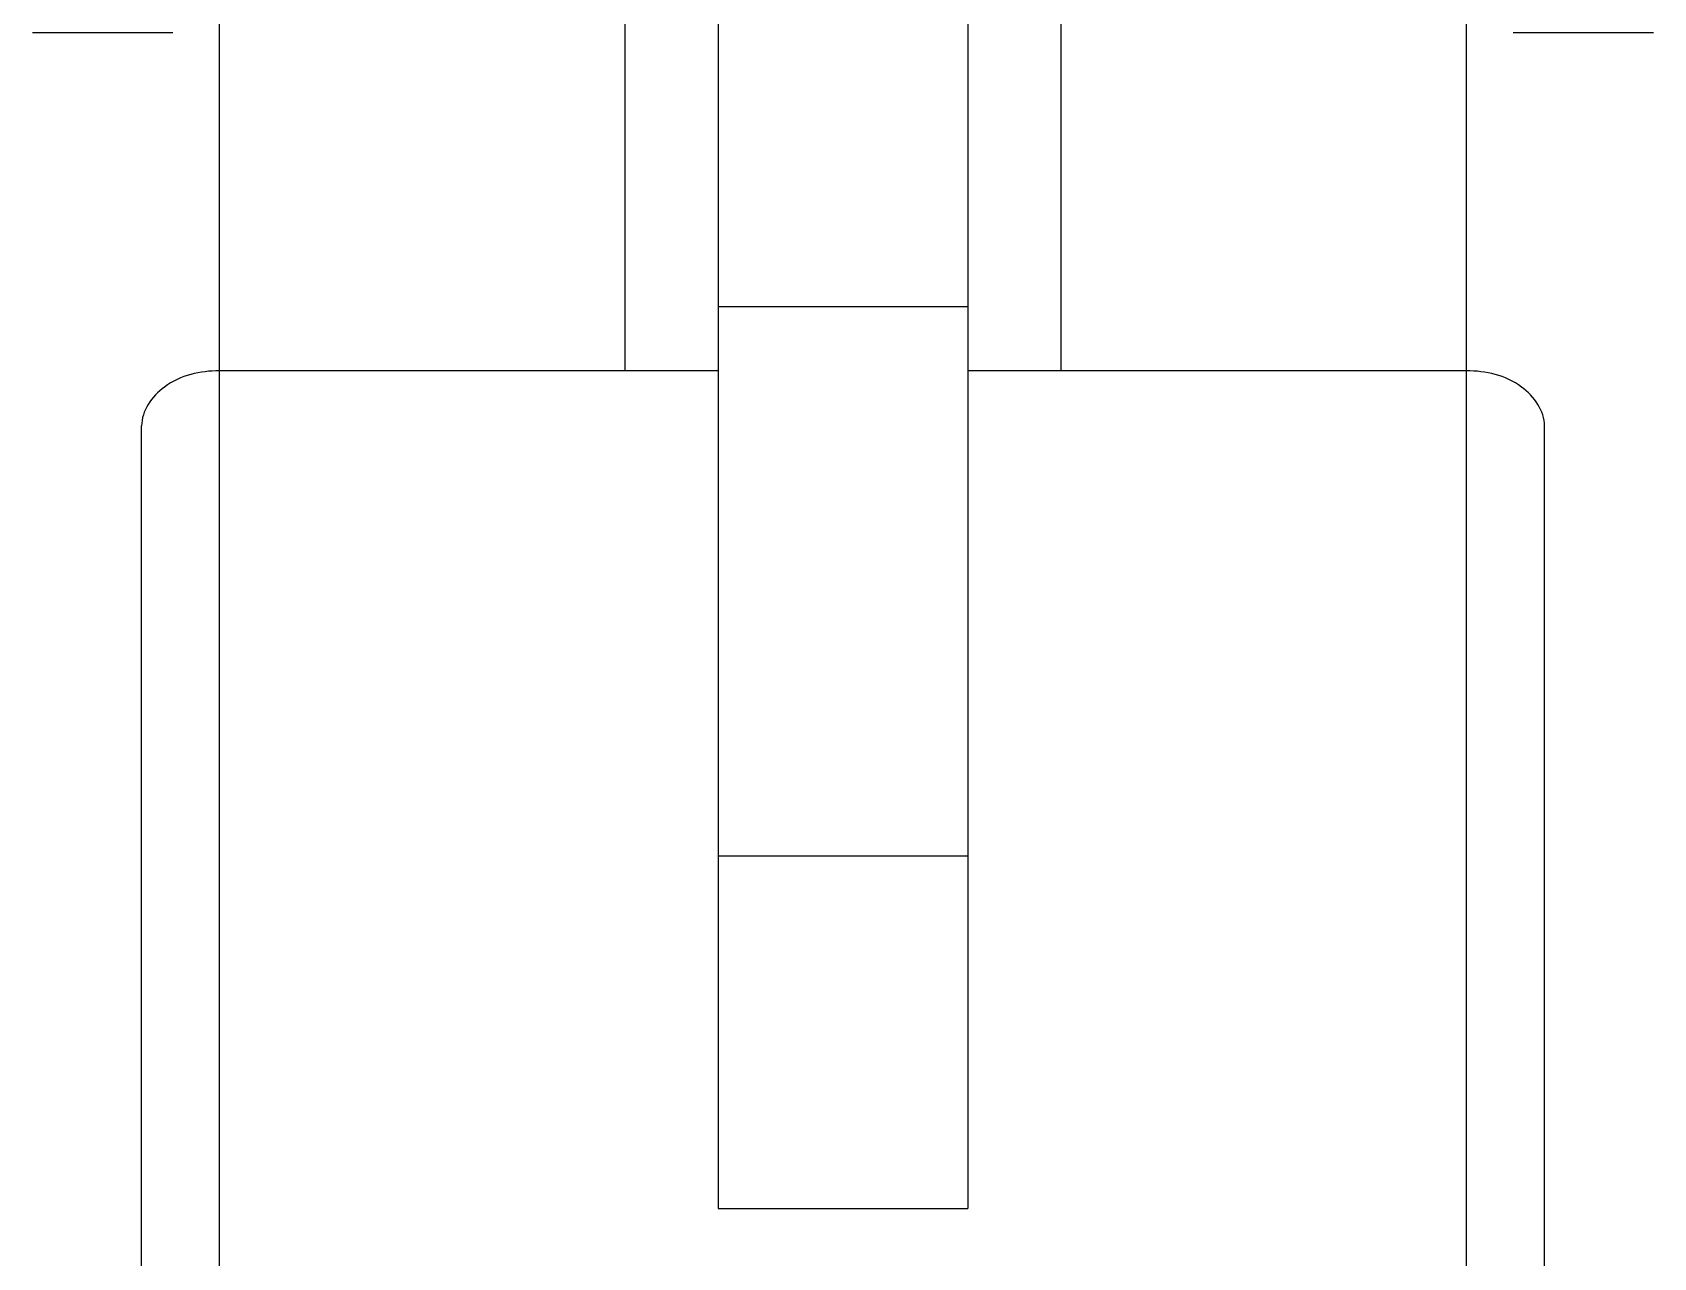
# Model space of a CAD drawing. Extents: x 69728788 to 150676229, y 20327566 to 43663798.
# Drawn here: x 75466722.5 to 75466959.2, y 20755700.4 to 20755879.3 of the extents above; entities that cross this region are included whole.
import ezdxf

# ---------------------------------------------------------------- set-up
doc = ezdxf.new("R2010")
doc.units = 0
doc.header["$LTSCALE"] = 1000
doc.header["$MEASUREMENT"] = 0
doc.layers.get('0').update_dxf_attribs({"linetype": 'CONTINUOUS'})

msp = doc.modelspace()

# ---------------------------------------------------------------- linework, layer by layer
at = {"color": 0, "linetype": 'Continuous'}
for p, q in [((75466822.65, 20755990.86), (75466822.65, 20755707.53)), ((75466859.08, 20755990.86), (75466859.08, 20755707.53)), ((75466749.8, 20753392.75), (75466749.8, 20755913.45)), ((75466808.99, 20755913.45), (75466808.99, 20755829.88)), ((75466872.73, 20755829.88), (75466872.73, 20755913.45)), ((75466931.93, 20753392.75), (75466931.93, 20755913.45)), ((75466722.48, 20755879.3), (75466742.97, 20755879.3)), ((75466938.76, 20755879.3), (75466959.24, 20755879.3)), ((75466822.65, 20755839.27), (75466859.08, 20755839.27)), ((75466822.65, 20755829.88), (75466749.8, 20755829.88)), ((75466931.93, 20755829.88), (75466859.08, 20755829.88)), ((75466738.42, 20753508.87), (75466738.42, 20755821.83)), ((75466943.31, 20753508.87), (75466943.31, 20755821.83)), ((75466822.65, 20755759.05), (75466859.08, 20755759.05)), ((75466822.65, 20755707.53), (75466859.08, 20755707.53))]:
    msp.add_line(p, q, dxfattribs=at)
for points, knots in [([(75466749.8, 20755829.88), (75466747, 20755829.88), (75466741.8, 20755828.81), (75466738.42, 20755824.03), (75466738.42, 20755821.83)], [0, 0, 0, 0, 0.559768, 1, 1, 1, 1]), ([(75466943.31, 20755821.83), (75466943.31, 20755824.03), (75466939.92, 20755828.81), (75466934.72, 20755829.88), (75466931.93, 20755829.88)], [0, 0, 0, 0, 0.440232, 1, 1, 1, 1])]:
    msp.add_open_spline(points, degree=3, knots=knots, dxfattribs=at)

doc.saveas('drawing.dxf')
